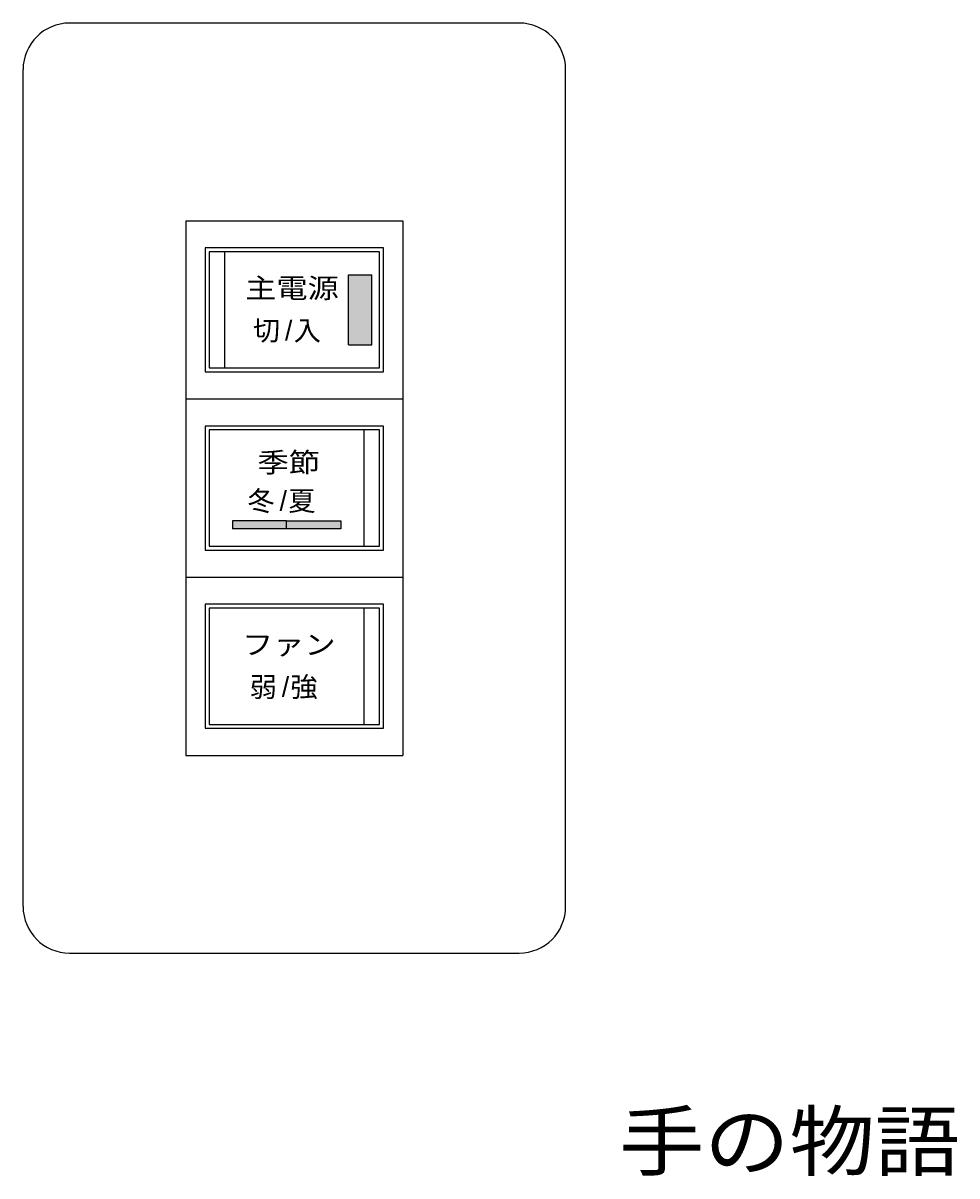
# Model space of a CAD drawing. Units: millimetres on the paper. Extents: x -38 to 82, y -84 to 64.
import ezdxf
from ezdxf.enums import TextEntityAlignment as Align

# ---------------------------------------------------------------- set-up
doc = ezdxf.new("R2010")
doc.units = ezdxf.units.MM
doc.layers.add('0-0', color=7, linetype='Continuous')
doc.styles.add('AR P丸ゴシック体M', font='')
doc.styles.add('ＭＳ ゴシック', font='')
doc.styles.get('AR P丸ゴシック体M').set_extended_font_data('AR P丸ゴシック体M')
doc.styles.get('ＭＳ ゴシック').set_extended_font_data('MS Gothic')

msp = doc.modelspace()

# ---------------------------------------------------------------- linework, layer by layer
at = {"layer": '0-0'}
for p, q in [((25.646, 64.262), (-32.354, 64.262)), ((-38.354, -49.738), (-38.354, 58.262)), ((31.646, -49.738), (31.646, 58.262)), ((-17.354, 38.762), (10.646, 38.762)), ((10.646, 38.762), (10.646, 15.762)), ((-14.354, 34.762), (-14.354, 19.762)), ((7.646, 34.762), (-14.354, 34.762)), ((-12.354, 34.762), (-12.354, 19.762)), ((7.646, 19.762), (7.646, 34.762)), ((7.646, 19.762), (7.646, 34.762)), ((3.646, 22.762), (3.646, 31.762)), ((3.646, 31.762), (6.646, 31.762)), ((-14.354, 19.762), (7.646, 19.762)), ((-17.354, 15.762), (10.646, 15.762)), ((10.646, 15.762), (10.646, -7.238)), ((-14.354, 11.762), (-14.354, -3.238)), ((7.646, 11.762), (-14.354, 11.762)), ((5.646, -3.238), (5.646, 11.762)), ((7.646, -3.238), (7.646, 11.762)), ((-4.354, 0.012), (-11.354, 0.012)), ((-11.354, 0.012), (-11.354, -0.988)), ((-4.354, 0.012), (2.646, 0.012)), ((-4.354, 0.012), (2.646, 0.012)), ((-4.354, -0.988), (-4.354, 0.012)), ((2.646, 0.012), (2.646, -0.988)), ((2.646, 0.012), (2.646, -0.988)), ((2.646, -0.988), (-4.354, -0.988)), ((-14.354, -3.238), (7.646, -3.238)), ((-17.354, -7.238), (10.646, -7.238)), ((10.646, -7.238), (10.646, -30.238)), ((-14.354, -11.238), (-14.354, -26.238)), ((7.646, -11.238), (-14.354, -11.238)), ((5.646, -26.238), (5.646, -11.238)), ((7.646, -26.238), (7.646, -11.238)), ((-14.354, -26.238), (7.646, -26.238)), ((-32.354, -55.738), (25.646, -55.738))]:
    msp.add_line(p, q, dxfattribs=at)
for points in [[(-17.354, 38.762), (-17.354, 15.762), (10.646, 15.762)], [(3.646, 22.762), (6.646, 22.762), (6.646, 31.762)], [(-17.354, 15.762), (-17.354, -7.238), (10.646, -7.238)], [(2.646, -0.988), (-4.354, -0.988), (-11.354, -0.988)], [(-17.354, -7.238), (-17.354, -30.238), (10.646, -30.238)]]:
    msp.add_lwpolyline(points, dxfattribs=at)
for points in [[(-14.854, 35.262), (-14.854, 19.262), (8.146, 19.262), (8.146, 35.262)], [(-14.854, 12.262), (-14.854, -3.738), (8.146, -3.738), (8.146, 12.262)], [(-14.854, -10.738), (-14.854, -26.738), (8.146, -26.738), (8.146, -10.738)]]:
    msp.add_lwpolyline(points, close=True, dxfattribs=at)
for centre, start, end in [((-32.354, 58.262), 90, 180), ((25.646, 58.262), 0, 90), ((-32.354, -49.738), 180, 270), ((25.646, -49.738), 270, 0)]:
    msp.add_arc(centre, 6, start, end, dxfattribs=at)
at = {"layer": '0-0', "color": 1}
msp.add_solid([(3.646, 31.762), (3.646, 22.762), (6.646, 31.762), (6.646, 22.762)], dxfattribs=at)
at = {"layer": '0-0', "color": 40}
msp.add_solid([(-4.354, -0.988), (-4.354, 0.012), (-11.354, -0.988), (-11.354, 0.012)], dxfattribs=at)
at = {"layer": '0-0', "color": 4}
msp.add_solid([(2.646, 0.012), (-4.354, 0.012), (2.646, -0.988), (-4.354, -0.988)], dxfattribs=at)

# ---------------------------------------------------------------- texts
at = {"layer": '0-0'}
for s, height, style, width, p in [('主電源', 2.566, 'AR P丸ゴシック体M', 1.15, (-9.697, 28.012)), ('季節', 2.566, 'AR P丸ゴシック体M', 1.15, (-8.104, 5.512)), ('ファン', 2.566, 'AR P丸ゴシック体M', 1.15, (-10.104, -17.988)), ('手の物語', 7.331, 'ＭＳ ゴシック', 1.1, (38.527, -85.896))]:
    msp.add_text(s, height=height, dxfattribs=dict(at, style=style, width=width)).set_placement(p, align=Align.BOTTOM_LEFT)
at = {"layer": '0-0', "char_height": 2.566, "attachment_point": 7, "style": 'AR P丸ゴシック体M'}
for s, insert in [('\\T1.18;切/入', (-8.697, 23.012)), ('\\T1.18;冬/夏', (-9.394, 1.008)), ('\\T1.18;弱/強', (-9.104, -22.988))]:
    msp.add_mtext(s, dxfattribs=dict(at, insert=insert))

doc.saveas('drawing.dxf')
